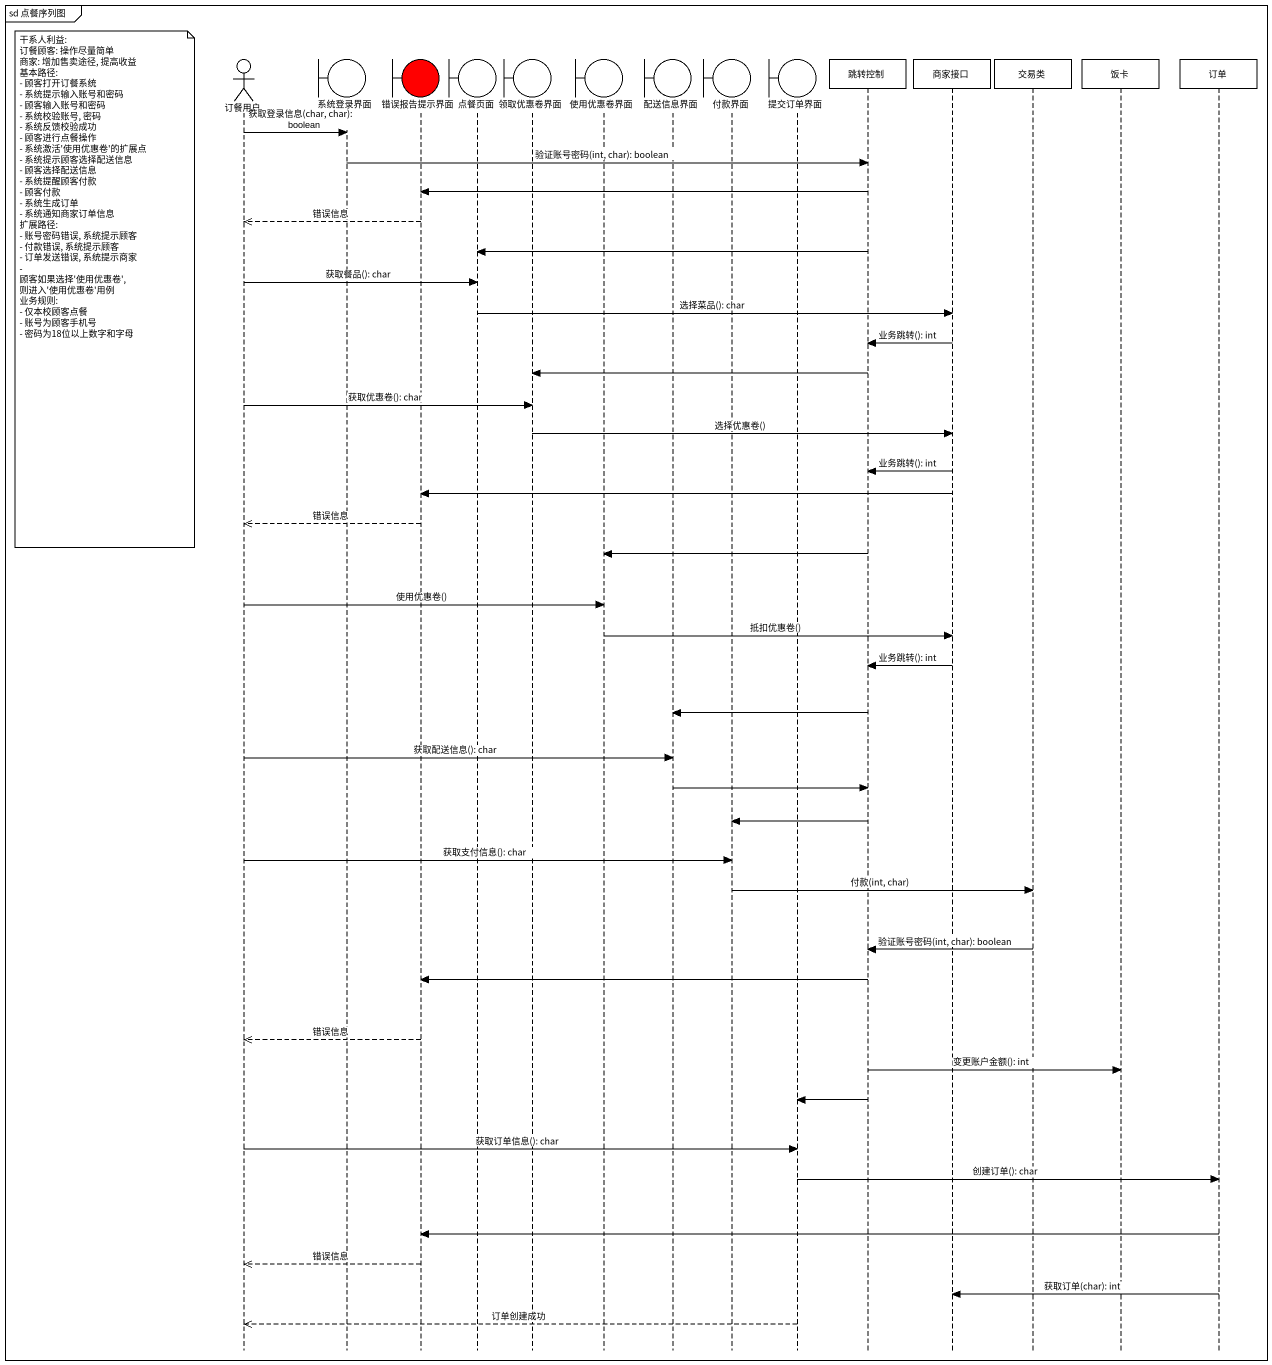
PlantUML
@startuml
mainframe sd 点餐序列图
hide footbox
actor 订餐用户
boundary 系统登录界面
boundary 错误报告提示界面 #FF0000
boundary 点餐页面
boundary 领取优惠卷界面
boundary 使用优惠卷界面
boundary 配送信息界面
boundary 付款界面
boundary 提交订单界面
participant 跳转控制
participant 商家接口
participant 交易类
participant 饭卡
participant 订单

订餐用户 -> 系统登录界面 : 获取登录信息(char, char): boolean
系统登录界面 -> 跳转控制 : 验证账号密码(int, char): boolean
跳转控制 -> 错误报告提示界面
错误报告提示界面 -->> 订餐用户 : 错误信息
跳转控制 -> 点餐页面
订餐用户 -> 点餐页面 : 获取餐品(): char
note left of 订餐用户
  干系人利益:
  订餐顾客: 操作尽量简单
  商家: 增加售卖途径, 提高收益
  基本路径:
  - 顾客打开订餐系统
  - 系统提示输入账号和密码
  - 顾客输入账号和密码
  - 系统校验账号, 密码
  - 系统反馈校验成功
  - 顾客进行点餐操作
  - 系统激活'使用优惠卷'的扩展点
  - 系统提示顾客选择配送信息
  - 顾客选择配送信息
  - 系统提醒顾客付款
  - 顾客付款
  - 系统生成订单
  - 系统通知商家订单信息
  扩展路径:
  - 账号密码错误, 系统提示顾客
  - 付款错误, 系统提示顾客
  - 订单发送错误, 系统提示商家
  - 顾客如果选择'使用优惠卷',则进入'使用优惠卷'用例
  业务规则:
  - 仅本校顾客点餐
  - 账号为顾客手机号
  - 密码为18位以上数字和字母
end note
点餐页面 -> 商家接口 : 选择菜品(): char
商家接口 -> 跳转控制 : 业务跳转(): int
跳转控制 -> 领取优惠卷界面
订餐用户 -> 领取优惠卷界面 : 获取优惠卷(): char
领取优惠卷界面 -> 商家接口 : 选择优惠卷()
商家接口 -> 跳转控制 : 业务跳转(): int
商家接口 -> 错误报告提示界面
错误报告提示界面 -->> 订餐用户 : 错误信息
跳转控制 -> 使用优惠卷界面
订餐用户 -> 使用优惠卷界面 : 使用优惠卷()
使用优惠卷界面 -> 商家接口 : 抵扣优惠卷()
商家接口 -> 跳转控制 : 业务跳转(): int
跳转控制 -> 配送信息界面
订餐用户 -> 配送信息界面 : 获取配送信息(): char
配送信息界面 -> 跳转控制
跳转控制 -> 付款界面
订餐用户 -> 付款界面 : 获取支付信息(): char
付款界面 -> 交易类 : 付款(int, char)
交易类 -> 跳转控制 : 验证账号密码(int, char): boolean
跳转控制 -> 错误报告提示界面
错误报告提示界面 -->> 订餐用户 : 错误信息
跳转控制 -> 饭卡 : 变更账户金额(): int
跳转控制 -> 提交订单界面
订餐用户 -> 提交订单界面 : 获取订单信息(): char
提交订单界面 -> 订单 : 创建订单(): char
订单 -> 错误报告提示界面
错误报告提示界面 -->> 订餐用户 : 错误信息
订单 -> 商家接口 : 获取订单(char): int
提交订单界面 -->> 订餐用户 : 订单创建成功
@enduml
